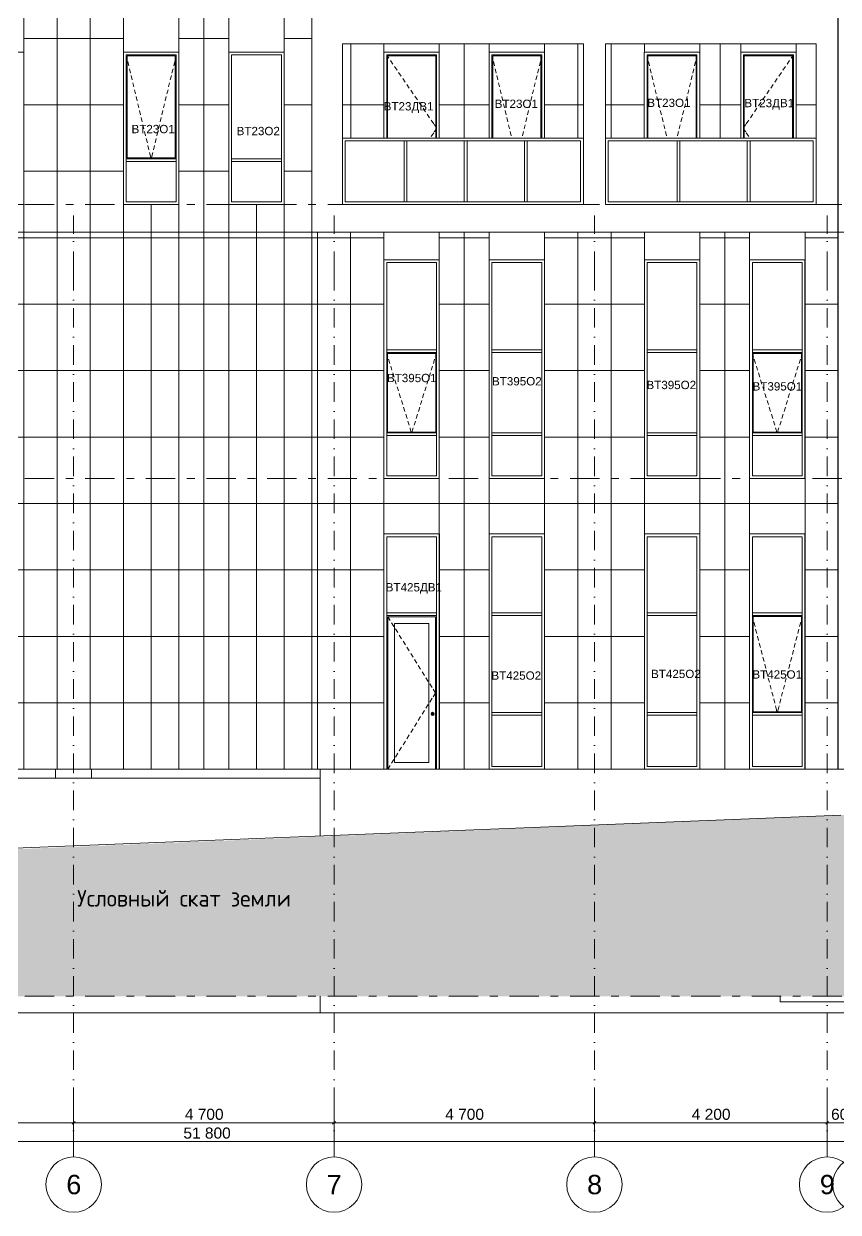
# Model space of a CAD drawing. Header units: millimetres. Extents: x 1499747 to 4230374, y -28481 to 441852.
# Drawn here: x 2722774 to 2737474, y -25983 to -4519 of the extents above; entities that cross this region are included whole.
import ezdxf
from ezdxf.xclip import XClip

# ---------------------------------------------------------------- set-up
doc = ezdxf.new("R2010")
doc.units = ezdxf.units.MM
doc.header["$MEASUREMENT"] = 0
doc.header["$XCLIPFRAME"] = 0
doc.linetypes.add('Штрих-Штриховая', pattern=[1093.611073, 529.166651, -211.666656, 141.111112, -211.666656])
doc.linetypes.add('Штрихпунктирная', pattern=[670.277762, 352.777767, -176.388884, 0, -141.111112])
for name, color, linetype, lineweight in [('2  Фасад_26_0_Ном._пера__20_Ном._пера__1', 1, 'Continuous', 18), ('2  Фасад_26_Аннотация - Текст_Ном._пера__1_Ном._пера__7', 7, 'Continuous', 18), ('2  Фасад_26_Витражные окна_Ном._пера__1_Ном._пера__7', 7, 'Continuous', 18), ('2  Фасад_26_Витражные окна_Ном._пера__20_Ном._пера__1', 1, 'Continuous', 18), ('2  Фасад_26_Витражные окна_Ном._пера__92_Ном._пера__233', 233, 'Continuous', 18), ('2  Фасад_26_Конструктив - Колонны_Ном._пера__8_Ном._пера__12', 12, 'Continuous', 18), ('2  Фасад_26_Конструктив - Лестницы_Ном._пера__91_Ном._пера__171', 171, 'Continuous', 18), ('2  Фасад_26_Конструктив - Перекрытия_Ном._пера__1_Ном._пера__7', 7, 'Continuous', 18), ('2  Фасад_26_Конструктив - Перекрытия_Ном._пера__89_Ном._пера__111', 111, 'Continuous', 18), ('2  Фасад_26_Конструктив - Стены Несущие_Ном._пера__87_Ном._пера__251', 250, 'Continuous', 18), ('2  Фасад_26_Местность - Рельеф_Ном._пера__7', 7, 'Continuous', 18), ('2  Фасад_26_Местность - Рельеф_Ном._пера__93_Ном._пера__53', 53, 'Continuous', 18), ('2  Фасад_26_Отделка керамика_Ном._пера__1_Ном._пера__7', 7, 'Continuous', 18), ('2  Фасад_26_Отделка керамика_Ном._пера__89_Ном._пера__111', 111, 'Continuous', 18), ('2  Фасад_26_Размер - Общий_Ном._пера__1_Ном._пера__7', 7, 'Continuous', 18), ('2  Фасад_26_Сетка кладки_Ном._пера__102_Ном._пера__9', 9, 'Continuous', 18), ('2  Фасад_26_Сетка кладки_Ном._пера__1_Ном._пера__7', 7, 'Continuous', 18), ('2  Фасад_26_Элемент Модели - Оси_Ном._пера__2_Ном._пера__8', 8, 'Continuous', 18)]:
    doc.layers.add(name, color=color, linetype=linetype, lineweight=lineweight)
doc.layers.add('Чертеж и Рисунок', color=7, linetype='Continuous')
doc.styles.add('СГЕНЕРИР_СТИЛЬ_2', font='arial.ttf')
doc.styles.add('СГЕНЕРИР_СТИЛЬ_6', font='')
doc.styles.get('СГЕНЕРИР_СТИЛЬ_6').set_extended_font_data('GOST Common')

# ---------------------------------------------------------------- blocks, each defined once
blk = doc.blocks.new('Чертеж_6_26', base_point=(1593971, 9692))
at = {"layer": '2  Фасад_26_Местность - Рельеф_Ном._пера__7', "linetype": 'Continuous', "true_color": 0xc7c8ca}
blk.add_hatch(color=9, dxfattribs=at).paths.add_polyline_path([(1592324, 7253), (1588154, 7082), (1588154, 5592), (1649362, 5592), (1649362, 9608)])
at = {"layer": '2  Фасад_26_0_Ном._пера__20_Ном._пера__1', "color": 9, "linetype": 'Штрих-Штриховая', "true_color": 0xc7c8ca}
for p, q in [((1588154, 19892), (1649362, 19892)), ((1588154, 14942), (1649362, 14942)), ((1588154, 9692), (1649362, 9692)), ((1588154, 5592), (1649362, 5592))]:
    blk.add_line(p, q, dxfattribs=at)
at = {"layer": '2  Фасад_26_Витражные окна_Ном._пера__1_Ном._пера__7', "color": 9, "linetype": 'Continuous', "true_color": 0xc7c8ca}
for p, q in [((1618421, 22292), (1618421, 22592)), ((1618421, 22592), (1618871, 22592)), ((1619306, 22577), (1618436, 22577)), ((1618436, 22577), (1618436, 20732)), ((1618871, 22592), (1619321, 22592)), ((1619306, 20732), (1619306, 22577)), ((1619321, 22292), (1619321, 22592)), ((1619371, 22292), (1619371, 22642)), ((1620321, 22292), (1620321, 22592)), ((1620321, 22592), (1620771, 22592)), ((1620771, 22592), (1621221, 22592)), ((1621221, 22292), (1621221, 22592)), ((1621271, 22292), (1621271, 22642)), ((1623071, 22292), (1623071, 22642)), ((1623071, 22642), (1623571, 22642)), ((1623121, 22292), (1623121, 22592)), ((1623121, 22592), (1623571, 22592)), ((1624006, 22577), (1623136, 22577)), ((1623136, 22577), (1623136, 21092)), ((1623571, 22642), (1624071, 22642)), ((1623571, 22592), (1624021, 22592)), ((1624006, 21092), (1624006, 22577)), ((1624021, 22292), (1624021, 22592)), ((1624071, 22292), (1624071, 22642)), ((1624971, 22292), (1624971, 22642)), ((1624971, 22642), (1625471, 22642)), ((1625021, 22292), (1625021, 22592)), ((1625021, 22592), (1625471, 22592)), ((1625906, 22577), (1625036, 22577)), ((1625036, 22577), (1625036, 21092)), ((1625471, 22642), (1625971, 22642)), ((1625471, 22592), (1625921, 22592)), ((1625906, 21092), (1625906, 22577)), ((1625921, 22292), (1625921, 22592)), ((1625971, 22292), (1625971, 22642)), ((1627771, 22292), (1627771, 22642)), ((1627771, 22642), (1628271, 22642)), ((1627821, 22292), (1627821, 22592)), ((1627821, 22592), (1628271, 22592)), ((1628706, 22577), (1627836, 22577)), ((1627836, 22577), (1627836, 21092)), ((1628271, 22642), (1628771, 22642)), ((1628271, 22592), (1628721, 22592)), ((1628706, 21092), (1628706, 22577)), ((1628721, 22292), (1628721, 22592)), ((1628771, 22292), (1628771, 22642)), ((1629511, 22292), (1629511, 22642)), ((1629511, 22642), (1630011, 22642)), ((1629561, 22292), (1629561, 22592)), ((1629561, 22592), (1630011, 22592)), ((1630446, 22577), (1629576, 22577)), ((1629576, 22577), (1629576, 21092)), ((1630011, 22642), (1630511, 22642)), ((1630011, 22592), (1630461, 22592)), ((1630446, 21092), (1630446, 22577)), ((1630461, 22292), (1630461, 22592)), ((1630511, 22292), (1630511, 22642)), ((1618421, 20892), (1618421, 22292)), ((1619321, 20892), (1619321, 22292)), ((1619371, 20892), (1619371, 22292)), ((1620321, 20892), (1620321, 22292)), ((1621221, 20892), (1621221, 22292)), ((1621271, 20892), (1621271, 22292)), ((1623071, 21092), (1623071, 22292)), ((1623121, 21092), (1623121, 22292)), ((1624021, 21092), (1624021, 22292)), ((1624071, 21092), (1624071, 22292)), ((1624971, 21092), (1624971, 22292)), ((1625021, 21092), (1625021, 22292)), ((1625921, 21092), (1625921, 22292)), ((1625971, 21092), (1625971, 22292)), ((1627771, 21092), (1627771, 22292)), ((1627821, 21092), (1627821, 22292)), ((1628721, 21092), (1628721, 22292)), ((1628771, 21092), (1628771, 22292)), ((1629511, 21092), (1629511, 22292)), ((1629561, 21092), (1629561, 22292)), ((1630461, 21092), (1630461, 22292)), ((1630511, 21092), (1630511, 22292)), ((1622321, 21092), (1622371, 21092)), ((1622371, 21092), (1623459, 21092)), ((1622371, 21042), (1623434, 21042)), ((1622371, 21042), (1622371, 19942)), ((1623434, 21042), (1623459, 21042)), ((1623434, 19942), (1623434, 21042)), ((1623459, 21092), (1624546, 21092)), ((1623459, 21042), (1623484, 21042)), ((1623484, 21042), (1624521, 21042)), ((1623484, 19942), (1623484, 21042)), ((1624521, 21042), (1624546, 21042)), ((1624521, 19942), (1624521, 21042)), ((1624546, 21092), (1625634, 21092)), ((1624546, 21042), (1624571, 21042)), ((1624571, 21042), (1625609, 21042)), ((1624571, 19942), (1624571, 21042)), ((1625609, 21042), (1625634, 21042)), ((1625609, 19942), (1625609, 21042)), ((1625634, 21092), (1626671, 21092)), ((1625634, 21042), (1625659, 21042)), ((1625659, 19942), (1625659, 21042)), ((1625659, 21042), (1626621, 21042)), ((1626621, 19942), (1626621, 21042)), ((1627072, 21092), (1627121, 21092)), ((1627121, 21092), (1628388, 21092)), ((1627121, 21042), (1628363, 21042)), ((1627121, 21042), (1627121, 19942)), ((1628363, 21042), (1628388, 21042)), ((1628363, 19942), (1628363, 21042)), ((1628388, 21092), (1629655, 21092)), ((1628388, 21042), (1628413, 21042)), ((1628413, 21042), (1629630, 21042)), ((1628413, 19942), (1628413, 21042)), ((1629630, 21042), (1629655, 21042)), ((1629630, 19942), (1629630, 21042)), ((1629655, 21092), (1630871, 21092)), ((1629655, 21042), (1629680, 21042)), ((1629680, 19942), (1629680, 21042)), ((1629680, 21042), (1630821, 21042)), ((1630821, 19942), (1630821, 21042)), ((1630871, 19892), (1630871, 21092)), ((1618421, 20717), (1618421, 20892)), ((1619321, 20717), (1619321, 20892)), ((1619371, 20692), (1619371, 20892)), ((1620321, 20717), (1620321, 20892)), ((1621221, 20717), (1621221, 20892)), ((1621271, 20692), (1621271, 20892)), ((1618421, 20692), (1618421, 20717)), ((1618871, 20717), (1618421, 20717)), ((1618421, 20667), (1618421, 20692)), ((1618421, 19942), (1618421, 20667)), ((1618871, 20667), (1618421, 20667)), ((1618436, 20732), (1619306, 20732)), ((1619321, 20717), (1618871, 20717)), ((1619321, 20667), (1618871, 20667)), ((1619321, 20692), (1619321, 20717)), ((1619321, 20667), (1619321, 20692)), ((1619321, 19942), (1619321, 20667)), ((1619371, 19892), (1619371, 20692)), ((1620321, 20692), (1620321, 20717)), ((1620771, 20717), (1620321, 20717)), ((1620321, 20667), (1620321, 20692)), ((1620321, 19942), (1620321, 20667)), ((1620771, 20667), (1620321, 20667)), ((1621221, 20717), (1620771, 20717)), ((1621221, 20667), (1620771, 20667)), ((1621221, 20692), (1621221, 20717)), ((1621221, 20667), (1621221, 20692)), ((1621221, 19942), (1621221, 20667)), ((1621271, 19892), (1621271, 20692)), ((1618871, 19942), (1618421, 19942)), ((1619321, 19942), (1618871, 19942)), ((1620771, 19942), (1620321, 19942)), ((1621221, 19942), (1620771, 19942)), ((1622371, 19942), (1623434, 19942)), ((1623434, 19942), (1623459, 19942)), ((1623459, 19942), (1623484, 19942)), ((1623484, 19942), (1624521, 19942)), ((1624521, 19942), (1624546, 19942)), ((1624546, 19942), (1624571, 19942)), ((1624571, 19942), (1625609, 19942)), ((1625609, 19942), (1625634, 19942)), ((1625634, 19942), (1625659, 19942)), ((1625659, 19942), (1626621, 19942)), ((1627121, 19942), (1628363, 19942)), ((1628363, 19942), (1628388, 19942)), ((1628388, 19942), (1628413, 19942)), ((1628413, 19942), (1629630, 19942)), ((1629630, 19942), (1629655, 19942)), ((1629655, 19942), (1629680, 19942)), ((1629680, 19942), (1630821, 19942)), ((1624071, 18242), (1624071, 18892)), ((1625971, 18242), (1625971, 18892)), ((1628771, 18242), (1628771, 18892)), ((1630671, 18242), (1630671, 18892)), ((1623121, 18842), (1623571, 18842)), ((1623121, 18242), (1623121, 18842)), ((1623571, 18842), (1624021, 18842)), ((1624021, 18242), (1624021, 18842)), ((1625021, 18842), (1625471, 18842)), ((1625021, 18242), (1625021, 18842)), ((1625471, 18842), (1625921, 18842)), ((1625921, 18242), (1625921, 18842)), ((1627821, 18842), (1628271, 18842)), ((1627821, 18242), (1627821, 18842)), ((1628271, 18842), (1628721, 18842)), ((1628721, 18242), (1628721, 18842)), ((1629721, 18842), (1630171, 18842)), ((1629721, 18242), (1629721, 18842)), ((1630171, 18842), (1630621, 18842)), ((1630621, 18242), (1630621, 18842)), ((1623121, 17342), (1623121, 18242)), ((1624021, 17342), (1624021, 18242)), ((1624071, 17342), (1624071, 18242)), ((1625021, 17342), (1625021, 18242)), ((1625921, 17342), (1625921, 18242)), ((1625971, 17342), (1625971, 18242)), ((1627821, 17342), (1627821, 18242)), ((1628721, 17342), (1628721, 18242)), ((1628771, 17342), (1628771, 18242)), ((1629721, 17342), (1629721, 18242)), ((1630621, 17342), (1630621, 18242)), ((1630671, 17342), (1630671, 18242)), ((1623121, 17242), (1623121, 17342)), ((1623571, 17267), (1623121, 17267)), ((1623121, 15942), (1623121, 17242)), ((1623571, 17217), (1623121, 17217)), ((1624006, 17202), (1623136, 17202)), ((1623136, 17202), (1623136, 15782)), ((1624021, 17267), (1623571, 17267)), ((1624021, 17217), (1623571, 17217)), ((1624006, 15782), (1624006, 17202)), ((1624021, 17267), (1624021, 17342)), ((1624021, 17242), (1624021, 17267)), ((1624021, 17217), (1624021, 17242)), ((1624021, 15942), (1624021, 17217)), ((1624071, 17242), (1624071, 17342)), ((1624071, 15942), (1624071, 17242)), ((1625021, 17242), (1625021, 17342)), ((1625471, 17267), (1625021, 17267)), ((1625021, 15942), (1625021, 17242)), ((1625471, 17217), (1625021, 17217)), ((1625921, 17267), (1625471, 17267)), ((1625921, 17217), (1625471, 17217)), ((1625921, 17267), (1625921, 17342)), ((1625921, 17242), (1625921, 17267)), ((1625921, 17217), (1625921, 17242)), ((1625921, 15942), (1625921, 17217)), ((1625971, 17242), (1625971, 17342)), ((1625971, 15942), (1625971, 17242)), ((1627821, 17242), (1627821, 17342)), ((1628271, 17267), (1627821, 17267)), ((1627821, 15942), (1627821, 17242)), ((1628271, 17217), (1627821, 17217)), ((1628721, 17267), (1628271, 17267)), ((1628721, 17217), (1628271, 17217)), ((1628721, 17267), (1628721, 17342)), ((1628721, 17242), (1628721, 17267)), ((1628721, 17217), (1628721, 17242)), ((1628721, 15942), (1628721, 17217)), ((1628771, 17242), (1628771, 17342)), ((1628771, 15942), (1628771, 17242)), ((1629721, 17242), (1629721, 17342)), ((1630171, 17267), (1629721, 17267)), ((1629721, 15942), (1629721, 17242)), ((1630171, 17217), (1629721, 17217)), ((1630606, 17202), (1629736, 17202)), ((1629736, 17202), (1629736, 15782)), ((1630621, 17267), (1630171, 17267)), ((1630621, 17217), (1630171, 17217)), ((1630606, 15782), (1630606, 17202)), ((1630621, 17267), (1630621, 17342)), ((1630621, 17242), (1630621, 17267)), ((1630621, 17217), (1630621, 17242)), ((1630621, 15942), (1630621, 17217)), ((1630671, 17242), (1630671, 17342)), ((1630671, 15942), (1630671, 17242)), ((1623121, 15742), (1623121, 15942)), ((1624021, 15767), (1624021, 15942)), ((1624071, 15742), (1624071, 15942)), ((1625021, 15742), (1625021, 15942)), ((1625921, 15767), (1625921, 15942)), ((1625971, 15742), (1625971, 15942)), ((1627821, 15742), (1627821, 15942)), ((1628721, 15767), (1628721, 15942)), ((1628771, 15742), (1628771, 15942)), ((1629721, 15742), (1629721, 15942)), ((1630621, 15767), (1630621, 15942)), ((1630671, 15742), (1630671, 15942)), ((1623571, 15767), (1623121, 15767)), ((1623121, 14992), (1623121, 15742)), ((1623571, 15717), (1623121, 15717)), ((1623136, 15782), (1624006, 15782)), ((1624021, 15767), (1623571, 15767)), ((1624021, 15717), (1623571, 15717)), ((1624021, 15742), (1624021, 15767)), ((1624021, 15717), (1624021, 15742)), ((1624021, 14992), (1624021, 15717)), ((1624071, 14942), (1624071, 15742)), ((1625471, 15767), (1625021, 15767)), ((1625021, 14992), (1625021, 15742)), ((1625471, 15717), (1625021, 15717)), ((1625921, 15767), (1625471, 15767)), ((1625921, 15717), (1625471, 15717)), ((1625921, 15742), (1625921, 15767)), ((1625921, 15717), (1625921, 15742)), ((1625921, 14992), (1625921, 15717)), ((1625971, 14942), (1625971, 15742)), ((1628271, 15767), (1627821, 15767)), ((1627821, 14992), (1627821, 15742)), ((1628271, 15717), (1627821, 15717)), ((1628721, 15767), (1628271, 15767)), ((1628721, 15717), (1628271, 15717)), ((1628721, 15742), (1628721, 15767)), ((1628721, 15717), (1628721, 15742)), ((1628721, 14992), (1628721, 15717)), ((1628771, 14942), (1628771, 15742)), ((1630171, 15767), (1629721, 15767)), ((1629721, 14992), (1629721, 15742)), ((1630171, 15717), (1629721, 15717)), ((1629736, 15782), (1630606, 15782)), ((1630621, 15767), (1630171, 15767)), ((1630621, 15717), (1630171, 15717)), ((1630621, 15742), (1630621, 15767)), ((1630621, 15717), (1630621, 15742)), ((1630621, 14992), (1630621, 15717)), ((1630671, 14942), (1630671, 15742)), ((1623571, 14992), (1623121, 14992)), ((1624021, 14992), (1623571, 14992)), ((1625471, 14992), (1625021, 14992)), ((1625921, 14992), (1625471, 14992)), ((1628271, 14992), (1627821, 14992)), ((1628721, 14992), (1628271, 14992)), ((1630171, 14992), (1629721, 14992)), ((1630621, 14992), (1630171, 14992)), ((1623121, 13892), (1623571, 13892)), ((1623121, 12992), (1623121, 13892)), ((1623571, 13892), (1624021, 13892)), ((1624021, 12992), (1624021, 13892)), ((1624071, 12992), (1624071, 13942)), ((1625021, 13892), (1625471, 13892)), ((1625021, 12992), (1625021, 13892)), ((1625471, 13892), (1625921, 13892)), ((1625921, 12992), (1625921, 13892)), ((1625971, 12992), (1625971, 13942)), ((1627821, 13892), (1628271, 13892)), ((1627821, 12992), (1627821, 13892)), ((1628271, 13892), (1628721, 13892)), ((1628721, 12992), (1628721, 13892)), ((1628771, 12992), (1628771, 13942)), ((1629721, 13892), (1630171, 13892)), ((1629721, 12992), (1629721, 13892)), ((1630171, 13892), (1630621, 13892)), ((1630621, 12992), (1630621, 13892)), ((1630671, 12992), (1630671, 13942)), ((1623121, 12517), (1623121, 12992)), ((1624021, 12517), (1624021, 12992)), ((1624071, 12492), (1624071, 12992)), ((1625021, 12517), (1625021, 12992)), ((1625921, 12517), (1625921, 12992)), ((1625971, 12492), (1625971, 12992)), ((1627821, 12517), (1627821, 12992)), ((1628721, 12517), (1628721, 12992)), ((1628771, 12492), (1628771, 12992)), ((1629721, 12517), (1629721, 12992)), ((1630621, 12517), (1630621, 12992)), ((1630671, 12492), (1630671, 12992)), ((1623121, 12492), (1623121, 12517)), ((1623571, 12517), (1623121, 12517)), ((1623121, 12467), (1623121, 12492)), ((1623571, 12467), (1623121, 12467)), ((1623121, 12092), (1623121, 12467)), ((1624021, 12517), (1623571, 12517)), ((1624021, 12467), (1623571, 12467)), ((1624021, 12492), (1624021, 12517)), ((1624021, 12467), (1624021, 12492)), ((1624021, 12092), (1624021, 12467)), ((1624071, 12092), (1624071, 12492)), ((1625021, 12492), (1625021, 12517)), ((1625471, 12517), (1625021, 12517)), ((1625021, 12467), (1625021, 12492)), ((1625471, 12467), (1625021, 12467)), ((1625021, 12092), (1625021, 12467)), ((1625921, 12517), (1625471, 12517)), ((1625921, 12467), (1625471, 12467)), ((1625921, 12492), (1625921, 12517)), ((1625921, 12467), (1625921, 12492)), ((1625921, 12092), (1625921, 12467)), ((1625971, 12092), (1625971, 12492)), ((1627821, 12492), (1627821, 12517)), ((1628271, 12517), (1627821, 12517)), ((1627821, 12467), (1627821, 12492)), ((1628271, 12467), (1627821, 12467)), ((1627821, 12092), (1627821, 12467)), ((1628721, 12517), (1628271, 12517)), ((1628721, 12467), (1628271, 12467)), ((1628721, 12492), (1628721, 12517)), ((1628721, 12467), (1628721, 12492)), ((1628721, 12092), (1628721, 12467)), ((1628771, 12092), (1628771, 12492)), ((1629721, 12492), (1629721, 12517)), ((1630171, 12517), (1629721, 12517)), ((1629721, 12467), (1629721, 12492)), ((1630171, 12467), (1629721, 12467)), ((1629721, 12092), (1629721, 12467)), ((1630606, 12452), (1629736, 12452)), ((1629736, 12452), (1629736, 10732)), ((1630621, 12517), (1630171, 12517)), ((1630621, 12467), (1630171, 12467)), ((1630606, 10732), (1630606, 12452)), ((1630621, 12492), (1630621, 12517)), ((1630621, 12467), (1630621, 12492)), ((1630621, 12092), (1630621, 12467)), ((1630671, 12092), (1630671, 12492)), ((1623141, 12447), (1624001, 12447)), ((1623141, 9692), (1623141, 12447)), ((1623881, 12327), (1623261, 12327)), ((1623261, 12327), (1623261, 9812)), ((1623881, 9812), (1623881, 12327)), ((1624001, 12447), (1624001, 9692)), ((1623121, 10692), (1623121, 12092)), ((1624021, 10692), (1624021, 12092)), ((1624071, 10692), (1624071, 12092)), ((1625021, 10717), (1625021, 12092)), ((1625921, 10717), (1625921, 12092)), ((1625971, 10692), (1625971, 12092)), ((1627821, 10717), (1627821, 12092)), ((1628721, 10717), (1628721, 12092)), ((1628771, 10692), (1628771, 12092)), ((1629721, 10717), (1629721, 12092)), ((1630621, 10717), (1630621, 12092)), ((1630671, 10692), (1630671, 12092)), ((1629736, 10732), (1630606, 10732)), ((1623121, 9692), (1623121, 10692)), ((1623921, 10692), (1623930, 10713)), ((1623930, 10671), (1623921, 10692)), ((1623930, 10713), (1623951, 10722)), ((1623951, 10662), (1623930, 10671)), ((1623940, 10692), (1623943, 10700)), ((1623943, 10684), (1623940, 10692)), ((1623941, 10692), (1623944, 10699)), ((1623944, 10685), (1623941, 10692)), ((1623943, 10700), (1623951, 10703)), ((1623951, 10681), (1623943, 10684)), ((1623944, 10699), (1623950, 10702)), ((1623950, 10682), (1623944, 10685)), ((1623950, 10702), (1623951, 10702)), ((1623950, 10699), (1623950, 10702)), ((1623950, 10702), (1623950, 10702)), ((1623950, 10702), (1623952, 10702)), ((1623950, 10692), (1623950, 10699)), ((1623950, 10685), (1623950, 10692)), ((1623950, 10682), (1623950, 10685)), ((1623951, 10681), (1623950, 10682)), ((1623950, 10682), (1623950, 10682)), ((1623950, 10682), (1623952, 10682)), ((1623951, 10722), (1623972, 10713)), ((1623951, 10703), (1623959, 10700)), ((1623951, 10702), (1623952, 10702)), ((1623959, 10684), (1623951, 10681)), ((1623952, 10682), (1623951, 10681)), ((1623972, 10671), (1623951, 10662)), ((1623952, 10702), (1623953, 10702)), ((1623952, 10682), (1623953, 10682)), ((1623953, 10702), (1623959, 10699)), ((1623953, 10699), (1623953, 10702)), ((1623953, 10692), (1623953, 10699)), ((1623953, 10685), (1623953, 10692)), ((1623959, 10685), (1623953, 10682)), ((1623953, 10682), (1623953, 10685)), ((1623959, 10700), (1623963, 10692)), ((1623959, 10699), (1623962, 10692)), ((1623962, 10692), (1623959, 10685)), ((1623963, 10692), (1623959, 10684)), ((1623972, 10713), (1623981, 10692)), ((1623981, 10692), (1623972, 10671)), ((1624021, 9692), (1624021, 10692)), ((1624071, 9692), (1624071, 10692)), ((1625021, 10692), (1625021, 10717)), ((1625471, 10717), (1625021, 10717)), ((1625021, 10667), (1625021, 10692)), ((1625021, 9742), (1625021, 10667)), ((1625471, 10667), (1625021, 10667)), ((1625921, 10717), (1625471, 10717)), ((1625921, 10667), (1625471, 10667)), ((1625921, 10692), (1625921, 10717)), ((1625921, 10667), (1625921, 10692)), ((1625921, 9742), (1625921, 10667)), ((1625971, 9692), (1625971, 10692)), ((1627821, 10692), (1627821, 10717)), ((1628271, 10717), (1627821, 10717)), ((1627821, 10667), (1627821, 10692)), ((1627821, 9742), (1627821, 10667)), ((1628271, 10667), (1627821, 10667)), ((1628721, 10717), (1628271, 10717)), ((1628721, 10667), (1628271, 10667)), ((1628721, 10692), (1628721, 10717)), ((1628721, 10667), (1628721, 10692)), ((1628721, 9742), (1628721, 10667)), ((1628771, 9692), (1628771, 10692)), ((1629721, 10692), (1629721, 10717)), ((1630171, 10717), (1629721, 10717)), ((1629721, 10667), (1629721, 10692)), ((1629721, 9742), (1629721, 10667)), ((1630171, 10667), (1629721, 10667)), ((1630621, 10717), (1630171, 10717)), ((1630621, 10667), (1630171, 10667)), ((1630621, 10692), (1630621, 10717)), ((1630621, 10667), (1630621, 10692)), ((1630621, 9742), (1630621, 10667)), ((1630671, 9692), (1630671, 10692)), ((1623121, 9692), (1623072, 9692)), ((1623141, 9692), (1623121, 9692)), ((1624001, 9692), (1623141, 9692)), ((1623261, 9812), (1623881, 9812)), ((1624021, 9692), (1624001, 9692)), ((1624021, 9692), (1624071, 9692)), ((1625471, 9692), (1624972, 9692)), ((1625471, 9742), (1625021, 9742)), ((1625921, 9742), (1625471, 9742)), ((1625971, 9692), (1625471, 9692)), ((1628271, 9692), (1627772, 9692)), ((1628271, 9742), (1627821, 9742)), ((1628721, 9742), (1628271, 9742)), ((1628771, 9692), (1628271, 9692)), ((1630171, 9692), (1629672, 9692)), ((1630171, 9742), (1629721, 9742)), ((1630621, 9742), (1630171, 9742)), ((1630671, 9692), (1630171, 9692))]:
    blk.add_line(p, q, dxfattribs=at)
at = {"layer": '2  Фасад_26_Витражные окна_Ном._пера__92_Ном._пера__233', "color": 9, "linetype": 'Continuous', "true_color": 0xc7c8ca}
for p, q in [((1618421, 22576), (1618435, 22519)), ((1619321, 22576), (1619307, 22519)), ((1623121, 22590), (1623136, 22568)), ((1623136, 22568), (1623161, 22531)), ((1625021, 22576), (1625035, 22519)), ((1625921, 22576), (1625907, 22519)), ((1627821, 22576), (1627835, 22519)), ((1628721, 22576), (1628708, 22519)), ((1630446, 22568), (1630421, 22531)), ((1630461, 22590), (1630446, 22568)), ((1618447, 22471), (1618465, 22393)), ((1618477, 22344), (1618496, 22266)), ((1619265, 22344), (1619246, 22266)), ((1619296, 22471), (1619277, 22393)), ((1623189, 22490), (1623235, 22424)), ((1623263, 22382), (1623308, 22317)), ((1625047, 22471), (1625065, 22393)), ((1625077, 22344), (1625096, 22266)), ((1625865, 22344), (1625846, 22266)), ((1625896, 22471), (1625877, 22393)), ((1627847, 22471), (1627866, 22393)), ((1627877, 22344), (1627896, 22266)), ((1628665, 22344), (1628647, 22266)), ((1628696, 22471), (1628677, 22393)), ((1630319, 22382), (1630274, 22317)), ((1630393, 22490), (1630347, 22424)), ((1618508, 22218), (1618526, 22140)), ((1619235, 22218), (1619216, 22140)), ((1623336, 22275), (1623382, 22209)), ((1623410, 22168), (1623455, 22102)), ((1625108, 22218), (1625126, 22140)), ((1625835, 22218), (1625816, 22140)), ((1627908, 22218), (1627927, 22140)), ((1628635, 22218), (1628616, 22140)), ((1630172, 22168), (1630127, 22102)), ((1630246, 22275), (1630200, 22209)), ((1618538, 22091), (1618557, 22014)), ((1618569, 21965), (1618587, 21887)), ((1619174, 21965), (1619155, 21887)), ((1619204, 22091), (1619185, 22014)), ((1623483, 22061), (1623529, 21995)), ((1623557, 21954), (1623602, 21888)), ((1625138, 22091), (1625157, 22014)), ((1625169, 21965), (1625187, 21887)), ((1625774, 21965), (1625755, 21887)), ((1625804, 22091), (1625785, 22014)), ((1627938, 22091), (1627957, 22014)), ((1627969, 21965), (1627988, 21887)), ((1628574, 21965), (1628555, 21887)), ((1628604, 22091), (1628586, 22014)), ((1630025, 21954), (1629980, 21888)), ((1630099, 22061), (1630053, 21995)), ((1618599, 21839), (1618618, 21761)), ((1618630, 21712), (1618648, 21635)), ((1619113, 21712), (1619094, 21635)), ((1619143, 21839), (1619124, 21761)), ((1623630, 21846), (1623676, 21780)), ((1623704, 21739), (1623749, 21673)), ((1625199, 21839), (1625218, 21761)), ((1625230, 21712), (1625248, 21635)), ((1625713, 21712), (1625694, 21635)), ((1625743, 21839), (1625724, 21761)), ((1627999, 21839), (1628018, 21761)), ((1628030, 21712), (1628049, 21635)), ((1628513, 21712), (1628494, 21635)), ((1628543, 21839), (1628524, 21761)), ((1629878, 21739), (1629833, 21673)), ((1629952, 21846), (1629906, 21780)), ((1618660, 21586), (1618679, 21508)), ((1619082, 21586), (1619063, 21508)), ((1623777, 21632), (1623823, 21566)), ((1623851, 21525), (1623896, 21459)), ((1625260, 21586), (1625279, 21508)), ((1625682, 21586), (1625663, 21508)), ((1628060, 21586), (1628079, 21508)), ((1628482, 21586), (1628463, 21508)), ((1629731, 21525), (1629686, 21459)), ((1629805, 21632), (1629759, 21566)), ((1618691, 21460), (1618709, 21382)), ((1618721, 21333), (1618740, 21255)), ((1619021, 21333), (1619002, 21255)), ((1619052, 21460), (1619033, 21382)), ((1623924, 21417), (1623970, 21351)), ((1623981, 21335), (1624006, 21299)), ((1624006, 21299), (1624021, 21277)), ((1624006, 21240), (1624021, 21262)), ((1625291, 21460), (1625309, 21382)), ((1625321, 21333), (1625340, 21255)), ((1625621, 21333), (1625602, 21255)), ((1625652, 21460), (1625633, 21382)), ((1628091, 21460), (1628110, 21382)), ((1628121, 21333), (1628140, 21255)), ((1628421, 21333), (1628402, 21255)), ((1628452, 21460), (1628433, 21382)), ((1629576, 21299), (1629561, 21277)), ((1629576, 21240), (1629561, 21262)), ((1629601, 21335), (1629576, 21299)), ((1629658, 21417), (1629612, 21351)), ((1618752, 21207), (1618770, 21129)), ((1618782, 21081), (1618801, 21003)), ((1618960, 21081), (1618941, 21003)), ((1618991, 21207), (1618972, 21129)), ((1623924, 21121), (1623970, 21187)), ((1623981, 21203), (1624006, 21240)), ((1625352, 21207), (1625370, 21129)), ((1625591, 21207), (1625572, 21129)), ((1628152, 21207), (1628171, 21129)), ((1628391, 21207), (1628372, 21129)), ((1629601, 21203), (1629576, 21240)), ((1629658, 21121), (1629612, 21187)), ((1618813, 20954), (1618831, 20876)), ((1618843, 20828), (1618852, 20790)), ((1618899, 20828), (1618890, 20790)), ((1618930, 20954), (1618911, 20876)), ((1618852, 20790), (1618866, 20732)), ((1618866, 20732), (1618870, 20717)), ((1618876, 20732), (1618872, 20717)), ((1618890, 20790), (1618876, 20732)), ((1623121, 17206), (1623136, 17158)), ((1624021, 17206), (1624006, 17158)), ((1629721, 17206), (1629736, 17158)), ((1630621, 17206), (1630606, 17158)), ((1623136, 17158), (1623140, 17146)), ((1623155, 17098), (1623179, 17021)), ((1623193, 16974), (1623217, 16897)), ((1623949, 16974), (1623925, 16897)), ((1623987, 17098), (1623964, 17021)), ((1624006, 17158), (1624002, 17146)), ((1629736, 17158), (1629740, 17146)), ((1629755, 17098), (1629779, 17021)), ((1629794, 16974), (1629817, 16897)), ((1630549, 16974), (1630525, 16897)), ((1630588, 17098), (1630564, 17021)), ((1630606, 17158), (1630602, 17146)), ((1623232, 16850), (1623256, 16773)), ((1623910, 16850), (1623886, 16773)), ((1629832, 16850), (1629856, 16773)), ((1630510, 16850), (1630486, 16773)), ((1623271, 16725), (1623295, 16649)), ((1623310, 16601), (1623333, 16525)), ((1623833, 16601), (1623809, 16525)), ((1623871, 16725), (1623848, 16649)), ((1629871, 16725), (1629895, 16649)), ((1629910, 16601), (1629933, 16525)), ((1630433, 16601), (1630409, 16525)), ((1630472, 16725), (1630448, 16649)), ((1623348, 16477), (1623372, 16401)), ((1623387, 16353), (1623411, 16277)), ((1623755, 16353), (1623732, 16277)), ((1623794, 16477), (1623770, 16401)), ((1629948, 16477), (1629972, 16401)), ((1629987, 16353), (1630011, 16277)), ((1630356, 16353), (1630332, 16277)), ((1630394, 16477), (1630370, 16401)), ((1623426, 16229), (1623449, 16153)), ((1623464, 16105), (1623488, 16029)), ((1623678, 16105), (1623654, 16029)), ((1623717, 16229), (1623693, 16153)), ((1630026, 16229), (1630050, 16153)), ((1630064, 16105), (1630088, 16029)), ((1630278, 16105), (1630254, 16029)), ((1630317, 16229), (1630293, 16153)), ((1623503, 15981), (1623527, 15904)), ((1623639, 15981), (1623616, 15904)), ((1630103, 15981), (1630127, 15904)), ((1630239, 15981), (1630216, 15904)), ((1623542, 15857), (1623547, 15838)), ((1623547, 15838), (1623565, 15782)), ((1623565, 15782), (1623570, 15767)), ((1623577, 15782), (1623573, 15767)), ((1623595, 15838), (1623577, 15782)), ((1623601, 15857), (1623595, 15838)), ((1630142, 15857), (1630147, 15838)), ((1630147, 15838), (1630165, 15782)), ((1630165, 15782), (1630170, 15767)), ((1630178, 15782), (1630173, 15767)), ((1630195, 15838), (1630178, 15782)), ((1630201, 15857), (1630195, 15838)), ((1629721, 12453), (1629736, 12395)), ((1630621, 12453), (1630606, 12395)), ((1623141, 12447), (1623184, 12379)), ((1623210, 12337), (1623252, 12269)), ((1629749, 12346), (1629769, 12269)), ((1630594, 12346), (1630574, 12269)), ((1623279, 12226), (1623321, 12159)), ((1623348, 12116), (1623390, 12048)), ((1629781, 12220), (1629801, 12143)), ((1629814, 12094), (1629834, 12017)), ((1630529, 12094), (1630509, 12017)), ((1630561, 12220), (1630541, 12143)), ((1623417, 12006), (1623459, 11938)), ((1623485, 11896), (1623528, 11828)), ((1629846, 11969), (1629866, 11891)), ((1629879, 11843), (1629899, 11765)), ((1630464, 11843), (1630444, 11765)), ((1630496, 11969), (1630476, 11891)), ((1623554, 11785), (1623597, 11717)), ((1623623, 11675), (1623666, 11607)), ((1629911, 11717), (1629932, 11639)), ((1629944, 11591), (1629964, 11513)), ((1630398, 11591), (1630378, 11513)), ((1630431, 11717), (1630411, 11639)), ((1623692, 11565), (1623734, 11497)), ((1623761, 11454), (1623803, 11387)), ((1629977, 11465), (1629997, 11388)), ((1630366, 11465), (1630346, 11388)), ((1623830, 11344), (1623872, 11276)), ((1623899, 11234), (1623941, 11166)), ((1630009, 11339), (1630029, 11262)), ((1630042, 11213), (1630062, 11136)), ((1630301, 11213), (1630281, 11136)), ((1630333, 11339), (1630313, 11262)), ((1623899, 10905), (1623941, 10973)), ((1623959, 11137), (1624001, 11069)), ((1623959, 11002), (1624001, 11069)), ((1630074, 11087), (1630094, 11010)), ((1630107, 10962), (1630127, 10884)), ((1630236, 10962), (1630216, 10884)), ((1630268, 11087), (1630248, 11010)), ((1623761, 10684), (1623803, 10752)), ((1623830, 10795), (1623872, 10863)), ((1630139, 10836), (1630151, 10789)), ((1630151, 10789), (1630166, 10732)), ((1630166, 10732), (1630170, 10717)), ((1630176, 10732), (1630173, 10717)), ((1630191, 10789), (1630176, 10732)), ((1630203, 10836), (1630191, 10789)), ((1623623, 10464), (1623666, 10532)), ((1623692, 10574), (1623734, 10642)), ((1623485, 10243), (1623528, 10311)), ((1623554, 10354), (1623597, 10421)), ((1623348, 10023), (1623390, 10091)), ((1623417, 10133), (1623459, 10201)), ((1623279, 9912), (1623321, 9980)), ((1623141, 9692), (1623184, 9760)), ((1623210, 9802), (1623252, 9870))]:
    blk.add_line(p, q, dxfattribs=at)
at = {"layer": '2  Фасад_26_Конструктив - Колонны_Ном._пера__8_Ном._пера__12', "color": 9, "linetype": 'Continuous', "true_color": 0xc7c8ca}
for p, q in [((1626671, 21092), (1626671, 22792)), ((1630871, 21092), (1630871, 22792)), ((1626671, 19892), (1626671, 21092)), ((1617146, 9532), (1617146, 9692)), ((1617796, 9532), (1617796, 9692)), ((1621921, 8486), (1621921, 9692))]:
    blk.add_line(p, q, dxfattribs=at)
at = {"layer": '2  Фасад_26_Конструктив - Лестницы_Ном._пера__91_Ном._пера__171', "color": 9, "linetype": 'Continuous', "true_color": 0xc7c8ca}
for p, q in [((1630221, 5592), (1630221, 5567)), ((1630221, 5567), (1630221, 5504)), ((1630221, 5504), (1630221, 5492)), ((1630221, 5492), (1631421, 5492))]:
    blk.add_line(p, q, dxfattribs=at)
at = {"layer": '2  Фасад_26_Конструктив - Перекрытия_Ном._пера__1_Ном._пера__7', "linetype": 'Continuous'}
for p, q in [((1624071, 9692), (1624072, 9692)), ((1625971, 9692), (1625972, 9692)), ((1628771, 9692), (1628772, 9692)), ((1630671, 9692), (1630672, 9692))]:
    blk.add_line(p, q, dxfattribs=at)
at = {"layer": '2  Фасад_26_Конструктив - Перекрытия_Ном._пера__89_Ном._пера__111', "linetype": 'Continuous'}
for p, q in [((1621921, 5292), (1621921, 5592)), ((1613565, 5292), (1621921, 5292)), ((1621921, 5292), (1631421, 5292))]:
    blk.add_line(p, q, dxfattribs=at)
at = {"layer": '2  Фасад_26_Конструктив - Стены Несущие_Ном._пера__87_Ном._пера__251', "color": 9, "linetype": 'Continuous', "true_color": 0xc7c8ca}
blk.add_line((1613565, 9532), (1621921, 9532), dxfattribs=at)
at = {"layer": '2  Фасад_26_Местность - Рельеф_Ном._пера__93_Ном._пера__53', "color": 9, "linetype": 'Continuous', "true_color": 0xc7c8ca}
blk.add_line((1631321, 8863), (1613565, 8151), dxfattribs=at)
at = {"layer": '2  Фасад_26_Отделка керамика_Ном._пера__1_Ном._пера__7', "color": 9, "linetype": 'Continuous', "true_color": 0xc7c8ca}
for p, q in [((1631266, 19392), (1631266, 53192)), ((1631271, 53192), (1631271, 19392)), ((1621771, 19392), (1621771, 49642)), ((1622321, 19892), (1622321, 22792)), ((1622321, 22792), (1626672, 22792)), ((1626672, 22792), (1626672, 19892)), ((1627072, 19892), (1627072, 22792)), ((1627072, 22792), (1630872, 22792)), ((1630872, 22792), (1630872, 19892)), ((1615571, 22642), (1616571, 22642)), ((1616571, 22642), (1616571, 19892)), ((1618371, 19892), (1618371, 22642)), ((1618371, 22642), (1619371, 22642)), ((1619371, 22642), (1619371, 19892)), ((1620271, 22642), (1621271, 22642)), ((1620271, 19892), (1620271, 22642)), ((1621271, 22642), (1621271, 19892)), ((1616571, 19892), (1615571, 19892)), ((1619371, 19892), (1618371, 19892)), ((1621271, 19892), (1620271, 19892)), ((1626672, 19892), (1622321, 19892)), ((1630872, 19892), (1627072, 19892)), ((1612371, 19392), (1621771, 19392)), ((1621771, 19392), (1631266, 19392)), ((1621771, 9692), (1621771, 19392)), ((1631271, 19392), (1631266, 19392)), ((1631271, 19392), (1631271, 9692)), ((1631271, 19392), (1646171, 19392)), ((1623071, 18892), (1624071, 18892)), ((1623071, 14942), (1623071, 18892)), ((1624071, 18892), (1624071, 14942)), ((1624972, 14942), (1624972, 18892)), ((1624972, 18892), (1625972, 18892)), ((1625972, 18892), (1625972, 14942)), ((1627772, 14942), (1627772, 18892)), ((1627772, 18892), (1628772, 18892)), ((1628772, 18892), (1628772, 14942)), ((1629672, 14942), (1629672, 18892)), ((1629672, 18892), (1630672, 18892)), ((1630672, 18892), (1630672, 14942)), ((1624071, 14942), (1623071, 14942)), ((1625972, 14942), (1624972, 14942)), ((1628772, 14942), (1627772, 14942)), ((1630672, 14942), (1629672, 14942)), ((1623072, 9692), (1623072, 13942)), ((1623072, 13942), (1624072, 13942)), ((1624072, 13942), (1624072, 9692)), ((1624972, 9692), (1624972, 13942)), ((1624972, 13942), (1625972, 13942)), ((1625972, 13942), (1625972, 9692)), ((1627772, 9692), (1627772, 13942)), ((1627772, 13942), (1628772, 13942)), ((1628772, 13942), (1628772, 9692)), ((1629672, 9692), (1629672, 13942)), ((1629672, 13942), (1630672, 13942)), ((1630672, 13942), (1630672, 9692)), ((1614027, 9692), (1621771, 9692)), ((1621771, 9692), (1623072, 9692)), ((1624072, 9692), (1624972, 9692)), ((1625972, 9692), (1627772, 9692)), ((1628772, 9692), (1629672, 9692)), ((1630672, 9692), (1631271, 9692)), ((1631271, 9692), (1646171, 9692))]:
    blk.add_line(p, q, dxfattribs=at)
at = {"layer": '2  Фасад_26_Отделка керамика_Ном._пера__89_Ном._пера__111', "color": 9, "linetype": 'Continuous', "true_color": 0xc7c8ca}
blk.add_line((1629511, 22642), (1629511, 22642), dxfattribs=at)
at = {"layer": '2  Фасад_26_Размер - Общий_Ном._пера__1_Ном._пера__7', "color": 9, "linetype": 'Continuous', "true_color": 0xc7c8ca}
for p, q in [((1612771, 3306), (1617471, 3306)), ((1617496, 3331), (1617446, 3281)), ((1617496, 3331), (1617446, 3281)), ((1617471, 2992), (1617471, 3353)), ((1617471, 2992), (1617471, 3353)), ((1617471, 3306), (1622171, 3306)), ((1622196, 3331), (1622146, 3281)), ((1622196, 3331), (1622146, 3281)), ((1622171, 2992), (1622171, 3353)), ((1622171, 2992), (1622171, 3353)), ((1622171, 3306), (1626871, 3306)), ((1626896, 3331), (1626846, 3281)), ((1626896, 3331), (1626846, 3281)), ((1626871, 2992), (1626871, 3353)), ((1626871, 2992), (1626871, 3353)), ((1626871, 3306), (1631071, 3306)), ((1631096, 3331), (1631046, 3281)), ((1631096, 3331), (1631046, 3281)), ((1631071, 2992), (1631071, 3353)), ((1631071, 2992), (1631071, 3353)), ((1631071, 3306), (1631671, 3306)), ((1593971, 2967), (1645771, 2967))]:
    blk.add_line(p, q, dxfattribs=at)
at = {"layer": '2  Фасад_26_Сетка кладки_Ном._пера__102_Ном._пера__9', "color": 9, "linetype": 'Continuous', "true_color": 0xc7c8ca}
for p, q in [((1622472, 21092), (1622472, 22792)), ((1623071, 22642), (1623071, 22792)), ((1624071, 21092), (1624071, 22792)), ((1624521, 21092), (1624521, 22792)), ((1624970, 21092), (1624970, 22792)), ((1625970, 22642), (1625970, 22792)), ((1626570, 21092), (1626570, 22792)), ((1627170, 21092), (1627170, 22792)), ((1627772, 22642), (1627772, 22792)), ((1628772, 21092), (1628772, 22792)), ((1629142, 21092), (1629142, 22792)), ((1629511, 22642), (1629511, 22792)), ((1630511, 22642), (1630511, 22792)), ((1629511, 21092), (1629511, 22642)), ((1622321, 21692), (1623071, 21692)), ((1624071, 21692), (1624971, 21692)), ((1625971, 21692), (1626671, 21692)), ((1627072, 21692), (1627771, 21692)), ((1628771, 21692), (1629511, 21692)), ((1629511, 21692), (1629511, 21692)), ((1630511, 21692), (1630871, 21692))]:
    blk.add_line(p, q, dxfattribs=at)
at = {"layer": '2  Фасад_26_Сетка кладки_Ном._пера__102_Ном._пера__9', "color": 9, "linetype": 'Continuous', "true_color": 0xc7c8ca, "flags": 128}
for points in [[(1616572, 53192), (1616572, 9692)], [(1617172, 53192), (1617172, 9692)], [(1617772, 53192), (1617772, 9692)], [(1618372, 53192), (1618372, 9692)], [(1618372, 53192), (1618372, 9692)], [(1619372, 53192), (1619372, 9692)], [(1619822, 53192), (1619822, 9692)], [(1620272, 53192), (1620272, 9692)], [(1621272, 53192), (1621272, 9692)], [(1618371, 22892), (1616571, 22892)], [(1620271, 22892), (1619371, 22892)], [(1621771, 22892), (1621271, 22892)], [(1618371, 21692), (1616571, 21692)], [(1620271, 21692), (1619371, 21692)], [(1621771, 21692), (1621271, 21692)], [(1618371, 20492), (1616571, 20492)], [(1620271, 20492), (1619371, 20492)], [(1621771, 20492), (1621271, 20492)], [(1618872, 19892), (1618872, 9692)], [(1620772, 19892), (1620772, 9692)], [(1621871, 19392), (1621871, 9692)], [(1622471, 19392), (1622471, 9692)], [(1623071, 19392), (1623071, 9692)], [(1624071, 19392), (1624071, 9692)], [(1624520, 19392), (1624520, 9692)], [(1624972, 19392), (1624972, 9692)], [(1625972, 19392), (1625972, 9692)], [(1626572, 19392), (1626572, 9692)], [(1627172, 19392), (1627172, 9692)], [(1627772, 19392), (1627772, 9692)], [(1628772, 19392), (1628772, 9692)], [(1629222, 19392), (1629222, 9692)], [(1629672, 19392), (1629672, 9692)], [(1630672, 19392), (1630672, 9692)], [(1611872, 19292), (1623072, 19292)], [(1624072, 19292), (1624972, 19292)], [(1625972, 19292), (1627772, 19292)], [(1628772, 19292), (1629672, 19292)], [(1630672, 19292), (1631271, 19292)], [(1611872, 18092), (1623072, 18092)], [(1624072, 18092), (1624972, 18092)], [(1625972, 18092), (1627772, 18092)], [(1628772, 18092), (1629672, 18092)], [(1630672, 18092), (1631271, 18092)], [(1611872, 16892), (1623072, 16892)], [(1624072, 16892), (1624972, 16892)], [(1625972, 16892), (1627772, 16892)], [(1628772, 16892), (1629672, 16892)], [(1630672, 16892), (1631271, 16892)], [(1611872, 15692), (1623072, 15692)], [(1624072, 15692), (1624972, 15692)], [(1625972, 15692), (1627772, 15692)], [(1628772, 15692), (1629672, 15692)], [(1630672, 15692), (1631271, 15692)], [(1593571, 14492), (1631271, 14492)], [(1607172, 14492), (1623072, 14492)], [(1624072, 14492), (1624972, 14492)], [(1625972, 14492), (1627772, 14492)], [(1628772, 14492), (1629672, 14492)], [(1630672, 14492), (1631271, 14492)], [(1607172, 13292), (1623072, 13292)], [(1624072, 13292), (1624972, 13292)], [(1625972, 13292), (1627772, 13292)], [(1628772, 13292), (1629672, 13292)], [(1630672, 13292), (1631271, 13292)], [(1607172, 12092), (1623072, 12092)], [(1624072, 12092), (1624972, 12092)], [(1625972, 12092), (1627772, 12092)], [(1628772, 12092), (1629672, 12092)], [(1630672, 12092), (1631271, 12092)], [(1607172, 10892), (1623072, 10892)], [(1624072, 10892), (1624972, 10892)], [(1625972, 10892), (1627772, 10892)], [(1628772, 10892), (1629672, 10892)], [(1630672, 10892), (1631271, 10892)], [(1607172, 9692), (1623072, 9692)], [(1624072, 9692), (1624972, 9692)], [(1625972, 9692), (1627772, 9692)], [(1628772, 9692), (1629672, 9692)], [(1630672, 9692), (1631271, 9692)]]:
    blk.add_lwpolyline(points, dxfattribs=at)
at = {"layer": '2  Фасад_26_Сетка кладки_Ном._пера__1_Ном._пера__7', "color": 9, "linetype": 'Continuous', "true_color": 0xc7c8ca}
blk.add_line((1631265, 53192), (1631265, 9692), dxfattribs=at)
at = {"layer": '2  Фасад_26_Элемент Модели - Оси_Ном._пера__2_Ном._пера__8', "linetype": 'Штрихпунктирная'}
for p, q in [((1617471, 18692), (1617471, 19692)), ((1622171, 18692), (1622171, 19692)), ((1626871, 18692), (1626871, 19692)), ((1631071, 18692), (1631071, 19692)), ((1617471, 18692), (1617471, 3692)), ((1622171, 18692), (1622171, 3692)), ((1626871, 18692), (1626871, 3692)), ((1631071, 18692), (1631071, 3692)), ((1617471, 3692), (1617471, 2692)), ((1622171, 3692), (1622171, 2692)), ((1626871, 3692), (1626871, 2692)), ((1631071, 3692), (1631071, 2692))]:
    blk.add_line(p, q, dxfattribs=at)
at = {"layer": '2  Фасад_26_Элемент Модели - Оси_Ном._пера__2_Ном._пера__8', "linetype": 'Continuous'}
for p, q in [((1617471, 3692), (1617471, 3692)), ((1617471, 3692), (1617471, 3692)), ((1622171, 3692), (1622171, 3692)), ((1622171, 3692), (1622171, 3692)), ((1626871, 3692), (1626871, 3692)), ((1626871, 3692), (1626871, 3692)), ((1631071, 3692), (1631071, 3692)), ((1631071, 3692), (1631071, 3692))]:
    blk.add_line(p, q, dxfattribs=at)
for centre in [(1617471, 2192), (1622171, 2192), (1626871, 2192), (1631071, 2192), (1631671, 2192)]:
    blk.add_circle(centre, 500, dxfattribs=at)
at = {"layer": '2  Фасад_26_Аннотация - Текст_Ном._пера__1_Ном._пера__7', "color": 9, "linetype": 'Continuous', "true_color": 0xc7c8ca, "insert": (1619463, 7512), "char_height": 300, "attachment_point": 2, "style": 'СГЕНЕРИР_СТИЛЬ_6'}
blk.add_mtext('\\A1;{\\pqc;\\fGOST Common|b0|i0|c204|p0;\\W1.000000;Условный скат земли}', dxfattribs=at)
at = {"layer": '2  Фасад_26_Витражные окна_Ном._пера__20_Ном._пера__1', "color": 9, "linetype": 'Continuous', "true_color": 0xc7c8ca, "char_height": 150, "attachment_point": 4, "style": 'СГЕНЕРИР_СТИЛЬ_2'}
for s, insert in [('\\A1;{\\pql;\\fArial|b0|i0|c204|p0;\\W1.000000;ВТ23ДВ1}', (1623067, 21643)), ('\\A1;{\\pql;\\fArial|b0|i0|c204|p0;\\W1.000000;ВТ23О1}', (1625071, 21709)), ('\\A1;{\\pql;\\fArial|b0|i0|c204|p0;\\W1.000000;ВТ23О1}', (1627825, 21726)), ('\\A1;{\\pql;\\fArial|b0|i0|c204|p0;\\W1.000000;ВТ23ДВ1}', (1629577, 21702)), ('\\A1;{\\pql;\\fArial|b0|i0|c204|p0;\\W1.000000;ВТ23О1}', (1618516, 21253)), ('\\A1;{\\pql;\\fArial|b0|i0|c204|p0;\\W1.000000;ВТ23О2}', (1620413, 21217)), ('\\A1;{\\pql;\\fArial|b0|i0|c204|p0;\\W1.000000;ВТ395О1}', (1623126, 16757)), ('\\A1;{\\pql;\\fArial|b0|i0|c204|p0;\\W1.000000;ВТ395О2}', (1625022, 16698)), ('\\A1;{\\pql;\\fArial|b0|i0|c204|p0;\\W1.000000;ВТ395О2}', (1627810, 16631)), ('\\A1;{\\pql;\\fArial|b0|i0|c204|p0;\\W1.000000;ВТ395О1}', (1629725, 16606)), ('\\A1;{\\pql;\\fArial|b0|i0|c204|p0;\\W1.000000;ВТ425ДВ1}', (1623104, 12957)), ('\\A1;{\\pql;\\fArial|b0|i0|c204|p0;\\W1.000000;ВТ425О2}', (1625012, 11383)), ('\\A1;{\\pql;\\fArial|b0|i0|c204|p0;\\W1.000000;ВТ425О2}', (1627893, 11413)), ('\\A1;{\\pql;\\fArial|b0|i0|c204|p0;\\W1.000000;ВТ425О1}', (1629722, 11403))]:
    blk.add_mtext(s, dxfattribs=dict(at, insert=insert))
at = {"layer": '2  Фасад_26_Размер - Общий_Ном._пера__1_Ном._пера__7', "color": 9, "linetype": 'Continuous', "true_color": 0xc7c8ca, "char_height": 200, "attachment_point": 7, "style": 'СГЕНЕРИР_СТИЛЬ_2'}
for s, insert in [('\\A1;{\\pql;\\fArial|b0|i0|c204|p0;\\W1.000000;4\xa0700}', (1619478, 3358)), ('\\A1;{\\pql;\\fArial|b0|i0|c204|p0;\\W1.000000;4\xa0700}', (1624178, 3358)), ('\\A1;{\\pql;\\fArial|b0|i0|c204|p0;\\W1.000000;4\xa0200}', (1628628, 3358)), ('\\A1;{\\pql;\\fArial|b0|i0|c204|p0;\\W1.000000;600}', (1631142, 3358)), ('\\A1;{\\pql;\\fArial|b0|i0|c204|p0;\\W1.000000;51\xa0800}', (1619452, 3019))]:
    blk.add_mtext(s, dxfattribs=dict(at, insert=insert))
at = {"layer": '2  Фасад_26_Элемент Модели - Оси_Ном._пера__2_Ном._пера__8', "linetype": 'Continuous', "char_height": 350, "attachment_point": 1, "style": 'СГЕНЕРИР_СТИЛЬ_2'}
for s, insert in [('\\A1;{\\pql;\\fArial|b0|i0|c204|p0;\\W1.000000;6}', (1617338, 2367)), ('\\A1;{\\pql;\\fArial|b0|i0|c204|p0;\\W1.000000;7}', (1622038, 2367)), ('\\A1;{\\pql;\\fArial|b0|i0|c204|p0;\\W1.000000;8}', (1626738, 2367)), ('\\A1;{\\pql;\\fArial|b0|i0|c204|p0;\\W1.000000;9}', (1630938, 2367))]:
    blk.add_mtext(s, dxfattribs=dict(at, insert=insert))

msp = doc.modelspace()

# ---------------------------------------------------------------- block references
at = {"layer": 'Чертеж и Рисунок', "linetype": 'Continuous'}
ref = msp.add_blockref('Чертеж_6_26', (2700174.08838, -17982.66211), dxfattribs=at)
XClip(ref).set_block_clipping_path([(1584000, -1363.8745008171), (1668000, 58641.949014614)])

doc.saveas('drawing.dxf')
